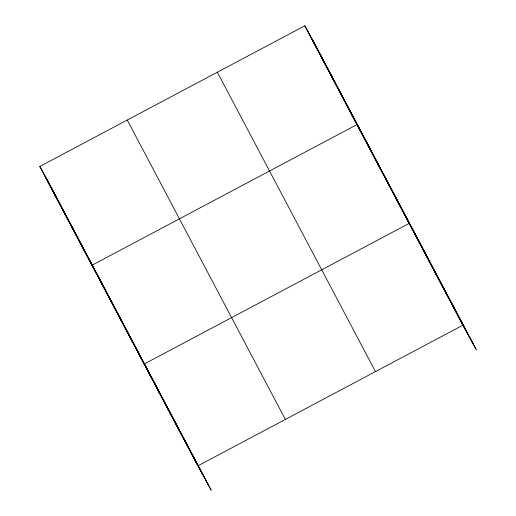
<?xml version="1.0" encoding="UTF-8"?>
<svg xmlns="http://www.w3.org/2000/svg" width="516" height="516" viewBox="0 0 516 516"><rect width="100%" height="100%" fill="white"/><g stroke="black" fill="none" stroke-linecap="round" stroke-linejoin="round"><path stroke-width="0.77" d="M462.917 325.183L197.905 465.838L39.803 166.455L304.814 25.8L318.095 50.162L476.197 349.545L462.917 325.183L304.814 25.8M91.977 265.25L356.988 124.595L370.269 148.956M409.162 223.396L144.151 364.044L157.432 388.413M307.562 30.999L314.857 44.55M313.051 41.403L317.604 49.755M315.798 46.601L323.1 60.153M321.287 56.999L325.841 65.351M324.035 62.197L328.589 70.55M326.783 67.396L334.084 80.954M332.272 77.8L336.825 86.153M335.019 82.999L339.573 91.351M337.767 88.197L345.069 101.749M343.256 98.595L347.81 106.947M346.004 103.8L353.305 117.351M351.493 114.197L356.046 122.55M354.24 119.396L358.794 127.749M362.477 134.999L367.031 143.351M365.225 140.197L369.779 148.55M367.973 145.396L375.274 158.947M373.461 155.793L378.015 164.146M376.209 160.998L383.511 174.55M381.698 171.396L386.252 179.749M384.446 176.595L389 184.947M387.193 181.793L394.495 195.345M392.682 192.197L397.236 200.55M395.43 197.396L399.984 205.749M398.178 202.595L405.479 216.146M403.667 212.992L408.221 221.345M406.415 218.191L422.443 247.757M411.987 228.749L416.541 237.102M414.819 234.109L419.373 242.462M417.65 239.463L425.029 253.175M423.307 250.183L427.861 258.535M426.132 255.536L430.686 263.889M428.964 260.896L436.349 274.602M434.62 271.61L439.174 279.962M437.452 276.969L442.006 285.322M440.283 282.323L447.662 296.036M445.94 293.036L450.494 301.389M448.765 298.396L453.325 306.749M451.597 303.756L458.982 317.463M457.253 314.47L461.807 322.822M460.085 319.83L464.639 328.182M39.803 166.455L53.084 190.817L211.186 490.2L195.074 460.478M45.298 176.853L49.852 185.205M48.04 182.051L55.341 195.609M53.535 192.455L58.089 200.808M56.276 197.654L60.836 206.007M59.024 202.852L66.325 216.404M64.519 213.25L69.073 221.603M67.261 218.455L71.814 226.808M70.008 223.654L77.31 237.205M75.504 234.051L80.057 242.404M78.245 239.25L85.546 252.801M83.74 249.654L88.294 258.006M86.482 254.852L91.042 263.205M89.229 260.051L105.258 289.611M94.725 270.449L99.278 278.801M97.466 275.647L102.02 284.006M100.214 280.852L107.515 294.404M105.709 291.25L110.263 299.603M108.45 296.448L115.752 310M113.946 306.852L118.499 315.205M116.687 312.051L121.247 320.404M119.435 317.25L126.736 330.801M124.93 327.647L129.484 336M127.671 332.846L132.225 341.199M130.419 338.051L137.72 351.602M135.914 348.448L140.468 356.801M138.656 353.647L145.957 367.198M146.976 369.404L151.53 377.757M149.808 374.764L157.193 388.471M155.464 385.478L160.018 393.831M158.296 390.831L162.85 399.184M161.127 396.191L168.506 409.904M166.784 406.905L171.338 415.257M169.609 412.265L174.163 420.617M172.441 417.625L179.826 431.331M178.097 428.338L182.651 436.691M180.929 433.692L185.483 442.044M183.76 439.052L191.139 452.764M189.417 449.765L193.971 458.118M192.242 455.125L196.802 463.478M312.251 39.435L473.314 344.262M309.368 34.153L467.47 333.536M217.359 72.214L375.461 371.597M127.259 120.041L285.354 419.424M47.24 180.09L208.303 484.917M44.357 174.808L202.459 474.191"/></g></svg>
